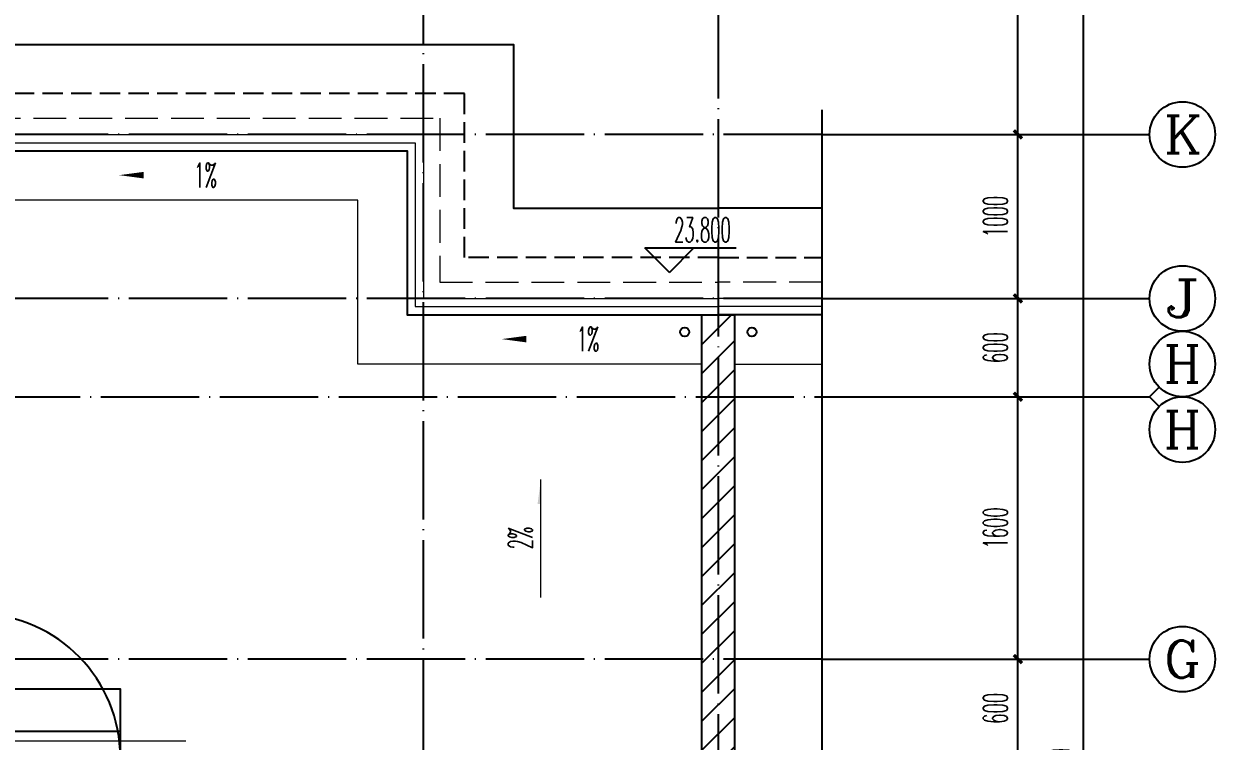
# Model space of a CAD drawing. Extents: x 27938 to 1507990, y 110129 to 923079.
# Drawn here: x 1217296 to 1224568, y 470456 to 474831 of the extents above; entities that cross this region are included whole.
import ezdxf
from ezdxf.enums import TextEntityAlignment as Align

# ---------------------------------------------------------------- set-up
doc = ezdxf.new("R2010")
doc.units = 0
doc.header["$LTSCALE"] = 1000
doc.header["$MEASUREMENT"] = 0
for name, pattern in [('#P_--_20B1_001_t3$0$DASH', [0.35, 0.25, -0.1]), ('DASH', [0.35, 0.25, -0.1]), ('DOTE', [2.42, 2, -0.2, 0.02, -0.2])]:
    doc.linetypes.add(name, pattern=pattern)
for name, color, linetype in [('----建筑底图', 8, 'Continuous'), ('AXIS', 3, 'Continuous'), ('AXIS_TEXT', 7, 'Continuous'), ('DIM_ELEV', 3, 'Continuous'), ('DOTE', 1, 'Continuous'), ('PUB_HATCH', 8, 'Continuous'), ('ROOF', 4, 'Continuous'), ('STAIR', 2, 'Continuous'), ('TWT_SYMB', 3, 'Continuous'), ('VPIPE-污水', 2, 'W'), ('WALL', 9, 'Continuous'), ('WINDOW', 4, 'Continuous'), ('看线', 251, 'Continuous')]:
    doc.layers.add(name, color=color, linetype=linetype)
doc.layers.add('S-L主梁线', color=4, linetype='DASH', plot=False)
for name, color, linetype, lineweight in [('平面-排水沟', 86, 'Continuous', 15), ('平面-栏杆', 135, 'Continuous', 15), ('平面-看线', 45, 'Continuous', 15)]:
    doc.layers.add(name, color=color, linetype=linetype, lineweight=lineweight)
doc.styles.add('_TCH_AXIS', font='COMPLEX', dxfattribs={"bigfont": 'GBCBIG'})
doc.styles.add('_TCH_DIM', font='SIMPLEX.shx', dxfattribs={"width": 0.7, "bigfont": 'GBCBIG.shx'})
doc.styles.add('_TCH_DIM_T3', font='SIMPLEX.shx', dxfattribs={"width": 0.494118, "bigfont": 'GBCBIG.shx'})
doc.styles.add('COMPLEX', font='COMPLEX')
doc.styles.get("Standard").update_dxf_attribs({"font": 'gbenor.shx', "bigfont": 'gbcbig.shx'})
doc.linetypes.add('W', pattern='A,3,-0.2,["W",Standard,S=0.25,R=0,X=-0.1,Y=-0.115],-0.2', length=3.4)
doc.dimstyles.new('_TCH_ARCH&&50', dxfattribs={"dimtxt": 148.75, "dimasz": 50, "dimexe": 125, "dimexo": 150, "dimgap": 63.125, "dimtad": 1, "dimdec": 0, "dimzin": 0, "dimdsep": 46, "dimtxsty": '_TCH_DIM_T3', "dimblk": 'ARCHTICK', "dimcen": 0.09, "dimclrt": 4, "dimazin": 2, "dimtfac": 1, "dimtdec": 0, "dimtix": 1, "dimtmove": 2, "dimatfit": 3, "dimfxl": 100, "dimtolj": 1, "dimtzin": 0, "dimarcsym": 0})

# ---------------------------------------------------------------- blocks, each defined once
blk = doc.blocks.new('_AXISO')
at = {"color": 0}
blk.add_circle((0, 0), 0.5, dxfattribs=at)
at = {"layer": 'AXIS_TEXT', "color": 0, "style": 'COMPLEX', "width": 1.041667}
blk.add_attdef('A', text='', height=0.56, dxfattribs=at).set_placement((-0.25, -0.28), (0.25, -0.28), align=Align.FIT)
blk = doc.blocks.new('_ArchTick')
at = {"color": 0, "linetype": 'ByBlock', "const_width": 0.4}
blk.add_lwpolyline([(-0.5, -0.5), (0.5, 0.5)], dxfattribs=at)
blk = doc.blocks.new('*D1491')
at = {"layer": 'AXIS', "color": 0, "lineweight": -2}
for p, q in [((25728.9, 100), (27353.9, 100)), ((27228.9, -12800), (27228.9, 100)), ((25728.9, -12800), (27353.9, -12800))]:
    blk.add_line(p, q, dxfattribs=at)
at = {"layer": 'Defpoints', "color": 0}
for p in [(25578.9, 100), (27228.9, 100), (25578.9, -12800)]:
    blk.add_point(p, dxfattribs=at)
at = {"layer": 'AXIS', "color": 0, "lineweight": -2, "xscale": 50, "yscale": 50, "zscale": 50}
for p, rotation in [((27228.9, 100), 90), ((27228.9, -12800), 270)]:
    blk.add_blockref('_ArchTick', p, dxfattribs=dict(at, rotation=rotation))
at = {"layer": 'AXIS', "color": 4, "insert": (27091.4, -6350), "char_height": 148.75, "attachment_point": 5, "rotation": 90, "style": '_TCH_DIM_T3'}
blk.add_mtext('\\A1;12900', dxfattribs=at)
blk = doc.blocks.new('*D1498')
at = {"layer": 'AXIS', "color": 0, "lineweight": -2}
for p, q in [((25728.9, -5650), (26953.9, -5650)), ((26828.9, -6250), (26828.9, -5650)), ((25728.9, -6250), (26953.9, -6250))]:
    blk.add_line(p, q, dxfattribs=at)
at = {"layer": 'Defpoints', "color": 0}
for p in [(25578.9, -5650), (26828.9, -5650), (25578.9, -6250)]:
    blk.add_point(p, dxfattribs=at)
at = {"layer": 'AXIS', "color": 0, "lineweight": -2, "xscale": 50, "yscale": 50, "zscale": 50}
for p, rotation in [((26828.9, -5650), 90), ((26828.9, -6250), 270)]:
    blk.add_blockref('_ArchTick', p, dxfattribs=dict(at, rotation=rotation))
at = {"layer": 'AXIS', "color": 4, "insert": (26691.4, -5950), "char_height": 148.75, "attachment_point": 5, "rotation": 90, "style": '_TCH_DIM_T3'}
blk.add_mtext('\\A1;600', dxfattribs=at)
blk = doc.blocks.new('*D1499')
at = {"layer": 'AXIS', "color": 0, "lineweight": -2}
for p, q in [((25728.9, -4049.7), (26953.9, -4049.7)), ((26828.9, -5650), (26828.9, -4049.7)), ((25728.9, -5650), (26953.9, -5650))]:
    blk.add_line(p, q, dxfattribs=at)
at = {"layer": 'Defpoints', "color": 0}
for p in [(25578.9, -4049.7), (26828.9, -4049.7), (25578.9, -5650)]:
    blk.add_point(p, dxfattribs=at)
at = {"layer": 'AXIS', "color": 0, "lineweight": -2, "xscale": 50, "yscale": 50, "zscale": 50}
for p, rotation in [((26828.9, -4049.7), 90), ((26828.9, -5650), 270)]:
    blk.add_blockref('_ArchTick', p, dxfattribs=dict(at, rotation=rotation))
at = {"layer": 'AXIS', "color": 4, "insert": (26691.4, -4849.9), "char_height": 148.75, "attachment_point": 5, "rotation": 90, "style": '_TCH_DIM_T3'}
blk.add_mtext('\\A1;1600', dxfattribs=at)
blk = doc.blocks.new('*D1500')
at = {"layer": 'AXIS', "color": 0, "lineweight": -2}
for p, q in [((25728.9, -3450), (26953.9, -3450)), ((26828.9, -4049.7), (26828.9, -3450)), ((25728.9, -4049.7), (26953.9, -4049.7))]:
    blk.add_line(p, q, dxfattribs=at)
at = {"layer": 'Defpoints', "color": 0}
for p in [(25578.9, -3450), (26828.9, -3450), (25578.9, -4049.7)]:
    blk.add_point(p, dxfattribs=at)
at = {"layer": 'AXIS', "color": 0, "lineweight": -2, "xscale": 50, "yscale": 50, "zscale": 50}
for p, rotation in [((26828.9, -3450), 90), ((26828.9, -4049.7), 270)]:
    blk.add_blockref('_ArchTick', p, dxfattribs=dict(at, rotation=rotation))
at = {"layer": 'AXIS', "color": 4, "insert": (26691.4, -3749.9), "char_height": 148.75, "attachment_point": 5, "rotation": 90, "style": '_TCH_DIM_T3'}
blk.add_mtext('\\A1;600', dxfattribs=at)
blk = doc.blocks.new('*D1501')
at = {"layer": 'AXIS', "color": 0, "lineweight": -2}
for p, q in [((25728.9, -2450), (26953.9, -2450)), ((26828.9, -3450), (26828.9, -2450)), ((25728.9, -3450), (26953.9, -3450))]:
    blk.add_line(p, q, dxfattribs=at)
at = {"layer": 'Defpoints', "color": 0}
for p in [(25578.9, -2450), (26828.9, -2450), (25578.9, -3450)]:
    blk.add_point(p, dxfattribs=at)
at = {"layer": 'AXIS', "color": 0, "lineweight": -2, "xscale": 50, "yscale": 50, "zscale": 50}
for p, rotation in [((26828.9, -2450), 90), ((26828.9, -3450), 270)]:
    blk.add_blockref('_ArchTick', p, dxfattribs=dict(at, rotation=rotation))
at = {"layer": 'AXIS', "color": 4, "insert": (26691.4, -2950), "char_height": 148.75, "attachment_point": 5, "rotation": 90, "style": '_TCH_DIM_T3'}
blk.add_mtext('\\A1;1000', dxfattribs=at)
blk = doc.blocks.new('*D1502')
at = {"layer": 'AXIS', "color": 0, "lineweight": -2}
for p, q in [((25728.9, 0), (26953.9, 0)), ((26828.9, -2450), (26828.9, 0)), ((25728.9, -2450), (26953.9, -2450))]:
    blk.add_line(p, q, dxfattribs=at)
at = {"layer": 'Defpoints', "color": 0}
for p in [(25578.9, 0), (26828.9, 0), (25578.9, -2450)]:
    blk.add_point(p, dxfattribs=at)
at = {"layer": 'AXIS', "color": 0, "lineweight": -2, "xscale": 50, "yscale": 50, "zscale": 50}
for p, rotation in [((26828.9, 0), 90), ((26828.9, -2450), 270)]:
    blk.add_blockref('_ArchTick', p, dxfattribs=dict(at, rotation=rotation))
at = {"layer": 'AXIS', "color": 4, "insert": (26691.4, -1225), "char_height": 148.75, "attachment_point": 5, "rotation": 90, "style": '_TCH_DIM_T3'}
blk.add_mtext('\\A1;2450', dxfattribs=at)
blk = doc.blocks.new('A$C19FE5086')
at = {"layer": 'S-L主梁线', "color": 225, "linetype": 'ByBlock', "lineweight": 18}
blk.add_line((19150, 0), (17800, 0), dxfattribs=at)
blk = doc.blocks.new('A$C2AC150FC')
at = {"layer": 'PUB_HATCH'}
h = blk.add_hatch(dxfattribs=at)
h.set_pattern_fill('普通砖', color=256, scale=50, style=0)
h.set_pattern_definition([(45, (0, 89.76), (-88.3884, 88.3884), [])])
h.paths.add_polyline_path([(25100, -11250), (25100, -3550), (24900, -3550), (24900, -11250)])
at = {"layer": '平面-排水沟'}
blk.add_hatch(color=8, dxfattribs=at).paths.add_polyline_path([(23916.9, -4553.8), (23916.9, -4703.8), (23896.9, -4703.8)])
at = {"layer": 'AXIS', "color": 8}
for p, q in [((25632.7, -2450), (27632.7, -2450)), ((25632.7, -3450), (27632.7, -3450)), ((27691.3, -3991.2), (27632.7, -4049.7)), ((25632.7, -4049.7), (27632.7, -4049.7)), ((25632.7, -4049.7), (27632.7, -4049.7)), ((27691.3, -4108.3), (27632.7, -4049.7)), ((25632.7, -5650), (27632.7, -5650))]:
    blk.add_line(p, q, dxfattribs=at)
at = {"layer": 'DIM_ELEV', "color": 8}
for p, q in [((24701.5, -3290.9), (24551.5, -3140.9)), ((24551.5, -3140.9), (25109.2, -3140.9)), ((24701.5, -3290.9), (24851.5, -3140.9))]:
    blk.add_line(p, q, dxfattribs=at)
at = {"layer": 'DOTE', "color": 169, "linetype": 'DOTE', "ltscale": 0.3}
for p, q in [((23200, -6250), (23200, 2000)), ((25000, 2000), (25000, -14550)), ((25632.7, -2450), (-2000, -2450)), ((25632.7, -3450), (-2000, -3450)), ((-2000, -4049.7), (25632.7, -4049.7)), ((25632.7, -5650), (-2000, -5650))]:
    blk.add_line(p, q, dxfattribs=at)
at = {"layer": 'ROOF', "color": 8, "ltscale": 0.8}
for points in [[(16900, -1900), (23750, -1900), (23750, -2900), (25000, -2900)], [(16900, -2550), (23100, -2550), (23100, -3550), (25000, -3550)], [(25632.7, -2900), (25000, -2900)], [(25632.7, -3550), (25000, -3550)]]:
    blk.add_lwpolyline(points, dxfattribs=at)
at = {"layer": 'STAIR', "color": 8}
for points in [[(20400, -6090), (20400, -5830), (21350, -5830), (21350, -6090)], [(20400, -6350), (20400, -6090), (21350, -6090), (21350, -6350)]]:
    blk.add_lwpolyline(points, dxfattribs=at)
at = {"layer": 'TWT_SYMB'}
blk.add_lwpolyline([(25632.7, -2300), (25632.7, -7301.1), (25737.7, -7339.3), (25527.7, -7376.3), (25632.7, -7413.6), (25632.7, -12414.6)], dxfattribs=at)
at = {"layer": 'WALL', "color": 8}
for p, q in [((24900, -11250), (24900, -3550)), ((24900, -3550), (25100, -3550)), ((25100, -11250), (25100, -3550))]:
    blk.add_line(p, q, dxfattribs=at)
at = {"layer": 'WINDOW', "color": 8}
blk.add_arc((20472.5, -6250), 877.5, 360, 88.53072, dxfattribs=at)
at = {"layer": '平面-排水沟', "color": 8}
for points in [[(21751, -2697.9, 0, 0, 0), (21343.2, -2697.9, 0, 40, 0), (21493.2, -2697.9, 0, 0, 0)], [(24085.9, -3697.8, 0, 0, 0), (23678.1, -3697.8, 0, 40, 0), (23828.1, -3697.8, 0, 0, 0)]]:
    blk.add_lwpolyline(points, format="xyseb", dxfattribs=at)
for points in [[(24900, -3850), (22800, -3850), (22800, -2850), (16900, -2850)], [(25100, -3850), (25632.7, -3850)], [(23916.9, -5273.8), (23916.9, -4553.8)]]:
    blk.add_lwpolyline(points, dxfattribs=at)
at = {"layer": '平面-栏杆', "color": 8}
for points in [[(16900, -2450), (23200, -2450), (23200, -3450), (25000, -3450)], [(16900, -2500), (23150, -2500), (23150, -3500), (25000, -3500)], [(25632.7, -3450), (25000, -3450)], [(25632.7, -3500), (25000, -3500)]]:
    blk.add_lwpolyline(points, dxfattribs=at)
at = {"layer": '平面-看线', "color": 8, "linetype": 'DASH', "ltscale": 0.8}
for points in [[(16900, -2350), (23300, -2350), (23300, -3350), (25000, -3350)], [(25632.7, -3350), (25000, -3350)]]:
    blk.add_lwpolyline(points, dxfattribs=at)
at = {"layer": '看线', "color": 8, "linetype": '#P_--_20B1_001_t3$0$DASH', "ltscale": 0.5}
for points in [[(25000, -3200), (23450, -3200), (23450, -2200), (16900, -2200)], [(25000, -3200), (25632.7, -3200)]]:
    blk.add_lwpolyline(points, dxfattribs=at)
at = {"layer": 'AXIS', "color": 8}
ref = blk.add_blockref('_AXISO', (27832.7, -2450), dxfattribs=dict(at, xscale=400, yscale=400, zscale=400))
ref.add_attrib('A', 'K', dxfattribs={"layer": 'AXIS_TEXT', "color": 8, "ltscale": 0.5, "height": 226.3, "style": '_TCH_AXIS', "width": 1.105263}).set_placement((27719.6, -2563.1), (27945.9, -2563.1), align=Align.FIT)
ref = blk.add_blockref('_AXISO', (27832.7, -3450), dxfattribs=dict(at, xscale=400, yscale=400, zscale=400))
ref.add_attrib('A', 'J', dxfattribs={"layer": 'AXIS_TEXT', "color": 8, "ltscale": 0.5, "height": 226.3, "style": '_TCH_AXIS', "width": 1.909091}).set_placement((27719.6, -3563.1), (27945.9, -3563.1), align=Align.FIT)
ref = blk.add_blockref('_AXISO', (27832.7, -3849.7), dxfattribs=dict(at, xscale=400, yscale=400, zscale=400))
ref.add_attrib('A', 'H', dxfattribs={"layer": 'AXIS_TEXT', "color": 8, "ltscale": 0.5, "height": 226.3, "style": '_TCH_AXIS', "width": 1.05}).set_placement((27719.6, -3962.9), (27945.9, -3962.9), align=Align.FIT)
ref = blk.add_blockref('_AXISO', (27832.7, -4249.7), dxfattribs=dict(at, xscale=400, yscale=400, zscale=400))
ref.add_attrib('A', 'H', dxfattribs={"layer": 'AXIS_TEXT', "color": 8, "ltscale": 0.5, "height": 226.3, "style": '_TCH_AXIS', "width": 1.05}).set_placement((27719.6, -4362.9), (27945.9, -4362.9), align=Align.FIT)
ref = blk.add_blockref('_AXISO', (27832.7, -5650), dxfattribs=dict(at, xscale=400, yscale=400, zscale=400))
ref.add_attrib('A', 'G', dxfattribs={"layer": 'AXIS_TEXT', "color": 8, "ltscale": 0.5, "height": 226.3, "style": '_TCH_AXIS', "width": 1.166667}).set_placement((27719.6, -5763.1), (27945.9, -5763.1), align=Align.FIT)
at = {"layer": 'DIM_ELEV', "color": 7, "style": '_TCH_DIM', "width": 0.494118}
blk.add_text('23.800', height=148.75, dxfattribs=at).set_placement((24730.2, -3105.9))
at = {"layer": '平面-排水沟', "color": 7, "style": '_TCH_DIM', "width": 0.494118}
for p in [(21801, -2772.2), (24135.9, -3772.2)]:
    blk.add_text('1%', height=148.75, dxfattribs=at).set_placement(p)
blk.add_text('2%', height=148.75, rotation=90.0006, dxfattribs=at).set_placement((23866.9, -4980.3))
at = {"layer": 'AXIS', "color": 8}
for p1, p2, distance, picture, middle in [((25578.9, -12800), (25578.9, 100), -1650, '*D1491', (27091.4, -6350)), ((25578.9, -2450), (25578.9, 0), -1250, '*D1502', (26691.4, -1225)), ((25578.9, -3450), (25578.9, -2450), -1250, '*D1501', (26691.4, -2950)), ((25578.9, -4049.7), (25578.9, -3450), -1250, '*D1500', (26691.4, -3749.9)), ((25578.9, -5650), (25578.9, -4049.7), -1250, '*D1499', (26691.4, -4849.9)), ((25578.9, -6250), (25578.9, -5650), -1250, '*D1498', (26691.4, -5950))]:
    dim = blk.add_aligned_dim(p1=p1, p2=p2, distance=distance, dimstyle='_TCH_ARCH&&50', dxfattribs=at)
    dim.commit()
    dim.dimension.update_dxf_attribs({"geometry": picture, "text_midpoint": middle})

msp = doc.modelspace()

# ---------------------------------------------------------------- block references
at = {"layer": '----建筑底图'}
msp.add_blockref('A$C2AC150FC', (1196535.2, 476605.8), dxfattribs=at)

# ---------------------------------------------------------------- next in the draw order: linework, layer by layer
at = {"layer": 'VPIPE-污水'}
for centre in [(1221330.1, 472950.8), (1221740.3, 472950.8)]:
    msp.add_circle(centre, 27.5, dxfattribs=at)

# ---------------------------------------------------------------- next in the draw order: block references
at = {"layer": 'S-L主梁线', "color": 225, "linetype": 'ByBlock', "lineweight": 18}
msp.add_blockref('A$C19FE5086', (1199135.2, 470455.8), dxfattribs=at)

doc.saveas('drawing.dxf')
